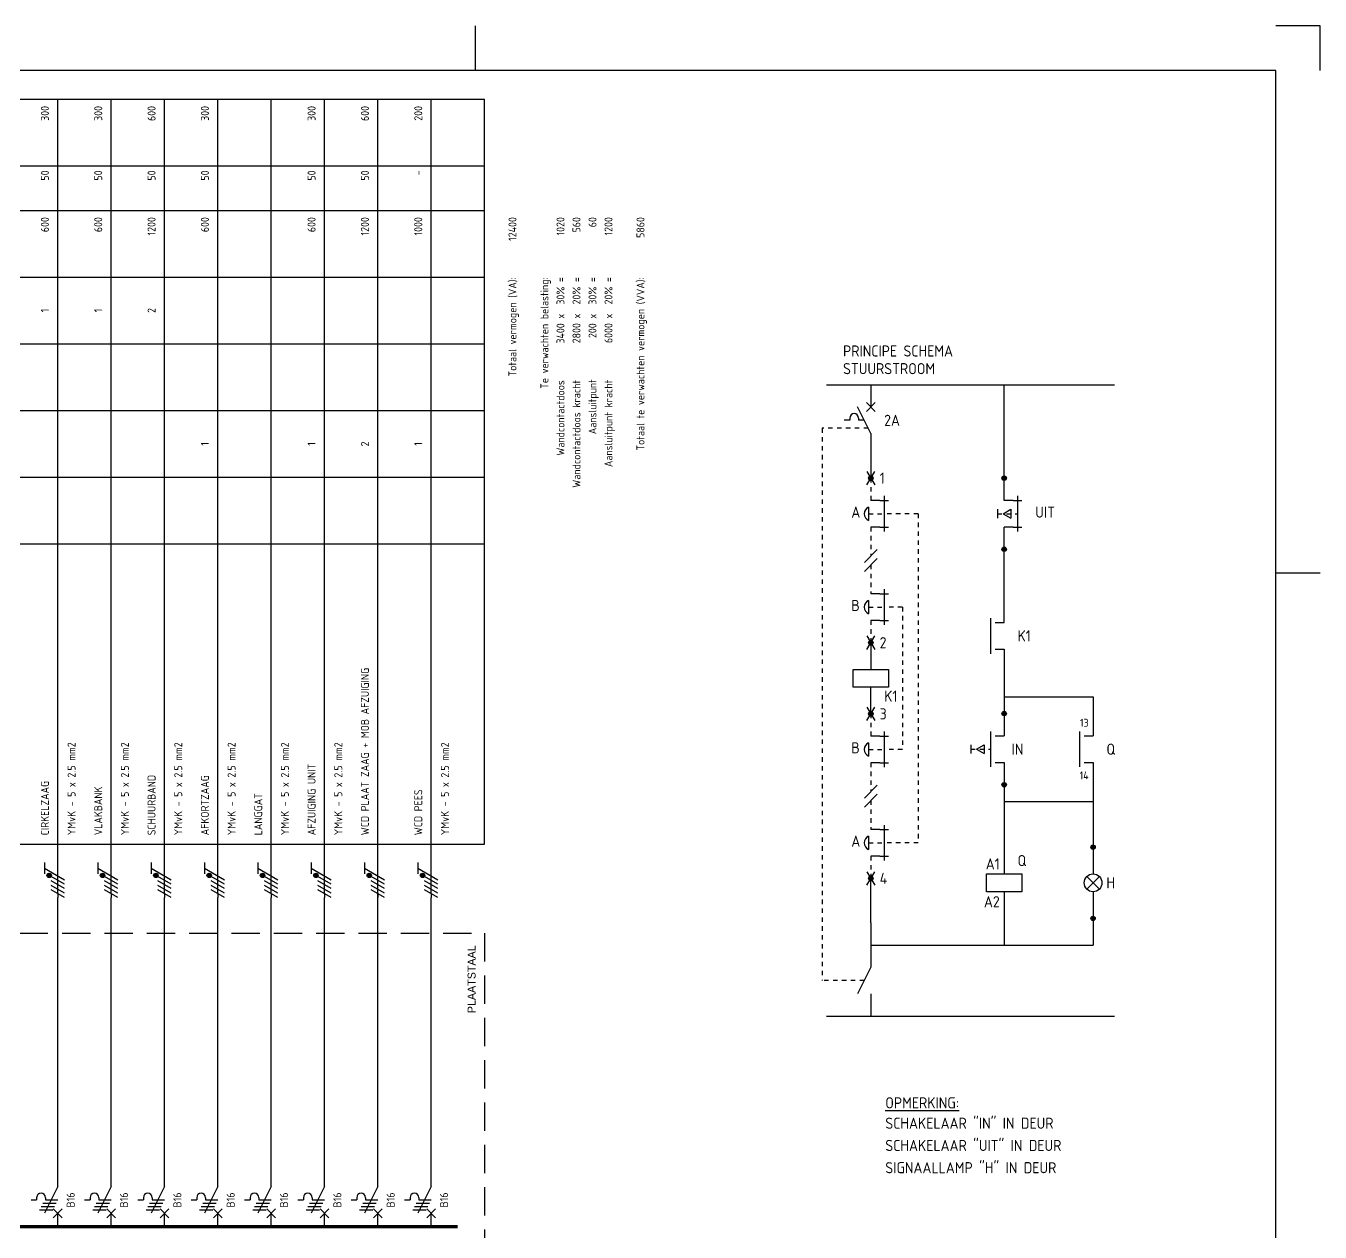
# Model space of a CAD drawing. Header units: millimetres. Extents: x 0 to 594, y 0 to 420.
# Drawn here: x 302.8 to 594, y 148.8 to 420 of the extents above; entities that cross this region are included whole.
import ezdxf
from ezdxf.enums import TextEntityAlignment as Align

# ---------------------------------------------------------------- set-up
doc = ezdxf.new("R2010")
doc.units = ezdxf.units.MM
doc.linetypes.add('HIDDEN', pattern=[9.525, 6.35, -3.175])
doc.linetypes.add('STABI11', pattern=[2, 1, -1])
doc.layers.get('0').update_dxf_attribs({"linetype": 'CONTINUOUS'})
for name, color, linetype in [('00kad018', 1, 'CONTINUOUS'), ('00kad070', 5, 'CONTINUOUS'), ('BL$2----_KADER', 7, 'CONTINUOUS'), ('EL$1----', 3, 'CONTINUOUS'), ('EL$1----__KK6+0', 3, 'CONTINUOUS')]:
    doc.layers.add(name, color=color, linetype=linetype)
doc.styles.add('BURO-018', font='BUROFONT', dxfattribs={"height": 1.8})
doc.styles.add('BURO-025', font='Iso.shx', dxfattribs={"height": 2.5})
doc.styles.add('STABICAD-018', font='ISOCP.SHX', dxfattribs={"height": 1.8})

# ---------------------------------------------------------------- blocks, each defined once
blk = doc.blocks.new('a2-windesheim-hor')
at = {"layer": '00kad018', "color": 1}
for p, q in [((404, 410), (404, 420)), ((594, 420), (584, 420)), ((594, 410), (594, 420)), ((584, 297), (594, 297))]:
    blk.add_line(p, q, dxfattribs=at)
at = {"layer": '00kad070', "color": 5}
for p, q in [((584, 410), (20, 410)), ((584, 10), (584, 410))]:
    blk.add_line(p, q, dxfattribs=at)
blk = doc.blocks.new('070201')
at = {"color": 0, "linetype": 'Continuous'}
blk.add_line((0, -6), (-3, 0), dxfattribs=at)
at = {"color": 0, "linetype": 'Continuous', "style": 'BURO-018'}
blk.add_attdef('E_ASK1', text='', height=1.8, dxfattribs=at).set_placement((-1, 1), align=Align.RIGHT)
at = {"color": 0, "linetype": 'Continuous', "style": 'BURO-018', "flags": 1}
for tag, p in [('E_ID', (0, 0)), ('E_MATCODE', (0, -5))]:
    blk.add_attdef(tag, p, '', height=1.8, dxfattribs=at)
at = {"color": 0, "linetype": 'Continuous', "style": 'BURO-018'}
blk.add_attdef('E_KODE', text='', height=1.8, dxfattribs=at).set_placement((3, -3), align=Align.MIDDLE_LEFT)
blk.add_attdef('E_ASK2', text='', height=1.8, dxfattribs=at).set_placement((-1, -7), align=Align.TOP_RIGHT)
blk = doc.blocks.new('0702A1')
at = {"color": 0, "linetype": 'Continuous'}
for p, q in [((-3, -7), (-3, 1)), ((-2, 0), (0, 0)), ((-2, -6), (0, -6))]:
    blk.add_line(p, q, dxfattribs=at)
at = {"color": 0, "linetype": 'Continuous', "style": 'BURO-018'}
blk.add_attdef('E_ASK1', text='', height=1.8, dxfattribs=at).set_placement((-1, 1), align=Align.RIGHT)
at = {"color": 0, "linetype": 'Continuous', "style": 'BURO-018', "flags": 1}
for tag, p in [('E_ID', (0, 0)), ('E_MATCODE', (0, -5))]:
    blk.add_attdef(tag, p, '', height=1.8, dxfattribs=at)
at = {"color": 0, "linetype": 'Continuous', "style": 'BURO-018'}
blk.add_attdef('E_KODE', text='', height=1.8, dxfattribs=at).set_placement((3, -3), align=Align.MIDDLE_LEFT)
blk.add_attdef('E_ASK2', text='', height=1.8, dxfattribs=at).set_placement((-1, -7), align=Align.TOP_RIGHT)
blk = doc.blocks.new('081001')
at = {"color": 0, "linetype": 'Continuous'}
for p, q in [((-1.41, 1.41), (1.41, -1.41)), ((1.41, 1.41), (-1.41, -1.41))]:
    blk.add_line(p, q, dxfattribs=at)
blk.add_circle((0, 0), 2, dxfattribs=at)
at = {"color": 0, "linetype": 'Continuous', "style": 'BURO-018'}
blk.add_attdef('E_ASK1', text='', height=1.8, dxfattribs=at).set_placement((-1, 4), align=Align.RIGHT)
at = {"color": 0, "linetype": 'Continuous', "style": 'BURO-018', "flags": 1}
for tag, p in [('E_ID', (0, 0)), ('E_MATCODE', (0, -3))]:
    blk.add_attdef(tag, p, '', height=1.8, dxfattribs=at)
at = {"color": 0, "linetype": 'Continuous', "style": 'BURO-018'}
blk.add_attdef('E_KODE', text='', height=1.8, dxfattribs=at).set_placement((3, 0), align=Align.MIDDLE_LEFT)
blk.add_attdef('E_ASK2', text='', height=1.8, dxfattribs=at).set_placement((-1, -4), align=Align.TOP_RIGHT)
blk = doc.blocks.new('021308')
at = {"color": 0, "linetype": 'Continuous'}
blk.add_line((-3.5, 1.5), (-3.5, -1.5), dxfattribs=at)
at = {"color": 0, "linetype": 'STABI11'}
blk.add_line((-3.5, 0), (0, 0), dxfattribs=at)
at = {"color": 0, "linetype": 'Continuous'}
blk.add_arc((-2.875, 0), 1.625, 112.61986, 247.38014, dxfattribs=at)
blk = doc.blocks.new('0302A1')
at = {"color": 0, "linetype": 'Continuous'}
blk.add_line((-0.87, -1.5), (0.87, 1.5), dxfattribs=at)
at = {"color": 0, "const_width": 0.5}
blk.add_lwpolyline([(-0.25, 0, 1), (0.25, 0, 1)], format="xyb", close=True, dxfattribs=at)
at = {"color": 0, "linetype": 'Continuous'}
blk.add_circle((0, 0), 0.5, dxfattribs=at)
at = {"color": 0, "linetype": 'Continuous', "style": 'BURO-018', "flags": 1}
for tag, p in [('E_ID', (0, 0)), ('E_MATCODE', (0, -5))]:
    blk.add_attdef(tag, p, '', height=1.8, dxfattribs=at)
at = {"color": 0, "linetype": 'Continuous', "style": 'BURO-018'}
blk.add_attdef('E_KODE', text='', height=1.8, dxfattribs=at).set_placement((2, 0), align=Align.MIDDLE_LEFT)
blk = doc.blocks.new('0715A1')
at = {"color": 0, "linetype": 'Continuous'}
for p, q in [((-4, -2), (-4, 2)), ((-4, 2), (4, 2)), ((4, 2), (4, -2)), ((4, -2), (-4, -2))]:
    blk.add_line(p, q, dxfattribs=at)
at = {"color": 0, "linetype": 'Continuous', "style": 'BURO-018'}
blk.add_attdef('E_KODE', text='', height=1.8, dxfattribs=at).set_placement((3, 5), align=Align.MIDDLE_LEFT)
blk.add_attdef('E_ASK1', text='', height=1.8, dxfattribs=at).set_placement((-1, 3), align=Align.RIGHT)
at = {"color": 0, "linetype": 'Continuous', "style": 'BURO-018', "flags": 1}
for tag, p in [('E_ID', (0, 0)), ('E_MATCODE', (0, -3))]:
    blk.add_attdef(tag, p, '', height=1.8, dxfattribs=at)
at = {"color": 0, "linetype": 'Continuous', "style": 'BURO-018'}
blk.add_attdef('E_ASK2', text='', height=1.8, dxfattribs=at).set_placement((-1, -3), align=Align.TOP_RIGHT)
blk = doc.blocks.new('030201')
at = {"color": 0, "const_width": 0.5}
blk.add_lwpolyline([(-0.25, 0, 1), (0.25, 0, 1)], format="xyb", close=True, dxfattribs=at)
at = {"color": 0, "linetype": 'Continuous'}
blk.add_circle((0, 0), 0.5, dxfattribs=at)
at = {"color": 0, "linetype": 'Continuous', "style": 'BURO-018', "flags": 1}
for tag, p in [('E_ID', (0, 0)), ('E_MATCODE', (0, -5))]:
    blk.add_attdef(tag, p, '', height=1.8, dxfattribs=at)
at = {"color": 0, "linetype": 'Continuous', "style": 'BURO-018'}
blk.add_attdef('E_KODE', text='', height=1.8, dxfattribs=at).set_placement((2, 0), align=Align.MIDDLE_LEFT)
blk = doc.blocks.new('0213A1')
at = {"color": 0, "linetype": 'Continuous'}
for p, q in [((-4.5, 1), (-4.5, -1)), ((-3.23, 0), (-1.5, 1)), ((-3.23, 0), (-1.5, -1)), ((-1.5, 1), (-1.5, -1))]:
    blk.add_line(p, q, dxfattribs=at)
at = {"color": 0, "linetype": 'STABI11'}
blk.add_line((-4.5, 0), (0, 0), dxfattribs=at)
blk = doc.blocks.new('0713A1')
at = {"color": 0, "linetype": 'Continuous'}
for p, q in [((0, -6), (-3, 0)), ((-1, -1), (1, 1)), ((-1, 1), (1, -1)), ((-4.75, -2.5), (-4.75, -3)), ((-2.75, -2.5), (-2.75, -3)), ((-4.75, -3), (-6, -3)), ((-1.5, -3), (-2.75, -3))]:
    blk.add_line(p, q, dxfattribs=at)
blk.add_arc((-3.75, -2.5), 1, 0, 180, dxfattribs=at)
at = {"color": 0, "linetype": 'Continuous', "style": 'BURO-018'}
blk.add_attdef('E_ASK1', text='', height=1.8, dxfattribs=at).set_placement((-1, 1), align=Align.RIGHT)
at = {"color": 0, "linetype": 'Continuous', "style": 'BURO-018', "flags": 1}
for tag, p in [('E_ID', (0, 0)), ('E_MATCODE', (0, -5))]:
    blk.add_attdef(tag, p, '', height=1.8, dxfattribs=at)
at = {"color": 0, "linetype": 'Continuous', "style": 'BURO-018'}
blk.add_attdef('E_KODE', text='', height=1.8, dxfattribs=at).set_placement((3, -3), align=Align.MIDDLE_LEFT)
blk.add_attdef('E_ASK2', text='', height=1.8, dxfattribs=at).set_placement((-1, -7), align=Align.TOP_RIGHT)
blk = doc.blocks.new('P-N-PE_5')
at = {"color": 0, "linetype": 'Continuous'}
for p, q in [((-3, 7.85), (-3, 5.35)), ((-3, 6.6), (1.5, 4)), ((0, 0.87), (0, 8.28)), ((1.5, 3), (-1.5, 4.73)), ((1.5, 2), (-1.5, 3.73)), ((1.5, 1), (-1.5, 2.73)), ((1.5, 0), (-1.5, 1.73)), ((0, 0.87), (0, 0))]:
    blk.add_line(p, q, dxfattribs=at)
at = {"color": 0, "linetype": 'Continuous', "const_width": 0.5}
blk.add_lwpolyline([(-1.68, 4.98, 1), (-2.18, 4.98, 1)], format="xyb", close=True, dxfattribs=at)
at = {"color": 0, "linetype": 'Continuous'}
blk.add_circle((-1.93, 4.98), 0.5, dxfattribs=at)
blk = doc.blocks.new('B5')
at = {"color": 0, "linetype": 'Continuous'}
for p, q in [((0, 9), (0, 21)), ((0, 9), (-3, 3)), ((-6, 6), (-4.75, 6)), ((-4.75, 6.5), (-4.75, 6)), ((-2.75, 6.5), (-2.75, 6)), ((-2.75, 6), (0, 6)), ((-4.125, 3.75), (-1.125, 3.75)), ((-3.75, 4.5), (-0.75, 4.5)), ((-3.375, 5.25), (-0.375, 5.25)), ((-1, 2), (1, 4)), ((-1, 4), (1, 2)), ((0, 0), (0, 3))]:
    blk.add_line(p, q, dxfattribs=at)
blk.add_arc((-3.75, 6.5), 1, 0, 180, dxfattribs=at)
at = {"color": 1, "style": 'BURO-018'}
blk.add_attdef('FREEFIELD1', (-3, 12), '', height=1.8, rotation=90, dxfattribs=at)
at = {"color": 1, "linetype": 'Continuous', "style": 'BURO-018'}
blk.add_attdef('AUTOMATICFUSE', text='', height=1.8, rotation=90, dxfattribs=at).set_placement((2, 6), align=Align.TOP_CENTER)
blk = doc.blocks.new('m1')
at = {"color": 0, "linetype": 'Continuous'}
blk.add_line((0, 21), (0, 33), dxfattribs=at)
blk = doc.blocks.new('b1s')
at = {"color": 0, "linetype": 'Continuous'}
blk.add_line((0, 33), (0, 54), dxfattribs=at)
blk = doc.blocks.new('m1s')
at = {"color": 0, "linetype": 'Continuous'}
blk.add_line((0, 54), (0, 66), dxfattribs=at)

msp = doc.modelspace()

# ---------------------------------------------------------------- linework, layer by layer
at = {"layer": 'EL$1----'}
for p, q in [((482.92, 339.31), (547.76, 339.31)), ((492.92, 339.31), (492.92, 334.31)), ((522.92, 313.31), (522.92, 339.31)), ((492.92, 328.31), (492.92, 318.31)), ((494.92, 313.31), (496.92, 313.31)), ((524.92, 313.31), (526.92, 313.31)), ((494.92, 307.31), (496.92, 307.31)), ((522.92, 285.83), (522.92, 307.31)), ((524.92, 307.31), (526.92, 307.31)), ((491.46, 299.35), (494.38, 302.27)), ((491.46, 297.35), (494.38, 300.27)), ((494.92, 292.31), (496.92, 292.31)), ((494.92, 286.31), (496.92, 286.31)), ((492.92, 281.31), (492.92, 275.31)), ((522.92, 279.83), (522.92, 260.36)), ((492.92, 265.31), (492.92, 271.31)), ((522.92, 269.1), (542.92, 269.1)), ((542.92, 269.1), (542.92, 260.36)), ((494.92, 260.31), (496.92, 260.31)), ((494.92, 254.31), (496.92, 254.31)), ((522.92, 254.36), (522.92, 229.31)), ((542.92, 254.36), (542.92, 229.31)), ((491.46, 246.35), (494.38, 249.27)), ((491.46, 244.35), (494.38, 247.27)), ((522.92, 245.62), (542.92, 245.62)), ((494.92, 239.31), (496.92, 239.31)), ((494.92, 233.31), (496.92, 233.31)), ((492.92, 218.31), (492.92, 228.31)), ((522.92, 225.31), (522.92, 213.31)), ((542.92, 225.31), (542.92, 213.31)), ((492.92, 218.31), (492.92, 208.31)), ((492.92, 213.31), (542.92, 213.31)), ((492.92, 202.31), (492.92, 197.31)), ((482.92, 197.31), (547.76, 197.31))]:
    msp.add_line(p, q, dxfattribs=at)
at = {"layer": 'EL$1----', "color": 1, "linetype": 'STABI11'}
for p, q in [((482, 329.53), (482, 205.31)), ((492.31, 329.53), (482, 329.53)), ((503.56, 310.31), (495.92, 310.31)), ((503.56, 310.31), (503.56, 236.31)), ((500.02, 289.31), (495.92, 289.31)), ((500.02, 289.31), (500.02, 257.31)), ((500.02, 257.31), (495.92, 257.31)), ((503.56, 236.31), (495.92, 236.31)), ((491.42, 205.31), (482, 205.31))]:
    msp.add_line(p, q, dxfattribs=at)
at = {"layer": 'EL$1----', "linetype": 'STABI11'}
for p, q in [((492.92, 318.31), (492.92, 313.31)), ((492.92, 307.31), (492.92, 300.81)), ((492.92, 298.81), (492.92, 292.31)), ((492.92, 286.31), (492.92, 281.31)), ((492.92, 265.31), (492.92, 260.31)), ((492.92, 254.31), (492.92, 247.81)), ((492.92, 245.81), (492.92, 239.31)), ((492.92, 233.31), (492.92, 228.31))]:
    msp.add_line(p, q, dxfattribs=at)
at = {"layer": 'EL$1----__KK6+0', "color": 1}
for p, q in [((106, 403.5), (406, 403.5)), ((406, 236), (406, 403.5)), ((106, 388.5), (406, 388.5)), ((106, 378.5), (406, 378.5)), ((106, 363.5), (406, 363.5)), ((106, 348.5), (406, 348.5)), ((106, 333.5), (406, 333.5)), ((106, 318.5), (406, 318.5)), ((106, 303.5), (406, 303.5)), ((106, 236), (406, 236))]:
    msp.add_line(p, q, dxfattribs=at)
at = {"layer": 'EL$1----__KK6+0'}
for p, q in [((310, 236), (310, 403.5)), ((322, 236), (322, 403.5)), ((334, 236), (334, 403.5)), ((346, 236), (346, 403.5)), ((358, 236), (358, 403.5)), ((370, 236), (370, 403.5)), ((382, 236), (382, 403.5)), ((394, 236), (394, 403.5)), ((310, 232.28), (310, 236)), ((322, 232.28), (322, 236)), ((334, 232.28), (334, 236)), ((346, 232.28), (346, 236)), ((358, 232.28), (358, 236)), ((370, 232.28), (370, 236)), ((382, 216), (382, 236)), ((394, 232.28), (394, 236)), ((310, 216), (310, 224)), ((322, 216), (322, 224)), ((334, 216), (334, 224)), ((346, 216), (346, 224)), ((358, 216), (358, 224)), ((370, 216), (370, 224)), ((394, 216), (394, 224))]:
    msp.add_line(p, q, dxfattribs=at)
at = {"layer": 'EL$1----__KK6+0', "color": 1, "linetype": 'HIDDEN'}
for p, q in [((130, 216), (406, 216)), ((406, 216), (406, 138))]:
    msp.add_line(p, q, dxfattribs=at)
at = {"layer": 'EL$1----__KK6+0'}
for points in [[(304, 150, 0.7, 0.7, 0), (292, 150, 0.7, 0.7, 0)], [(316, 150, 0.7, 0.7, 0), (304, 150, 0.7, 0.7, 0)], [(328, 150, 0.7, 0.7, 0), (316, 150, 0.7, 0.7, 0)], [(340, 150, 0.7, 0.7, 0), (328, 150, 0.7, 0.7, 0)], [(352, 150, 0.7, 0.7, 0), (340, 150, 0.7, 0.7, 0)], [(364, 150, 0.7, 0.7, 0), (352, 150, 0.7, 0.7, 0)], [(376, 150, 0.7, 0.7, 0), (364, 150, 0.7, 0.7, 0)], [(388, 150, 0.7, 0.7, 0), (376, 150, 0.7, 0.7, 0)], [(400, 150, 0.7, 0.7, 0), (388, 150, 0.7, 0.7, 0)]]:
    msp.add_lwpolyline(points, format="xyseb", dxfattribs=at)

# ---------------------------------------------------------------- block references
at = {"layer": 'BL$2----_KADER'}
msp.add_blockref('a2-windesheim-hor', (0, 0), dxfattribs=at)
at = {"layer": 'EL$1----'}
ref = msp.add_blockref('0713A1', (492.92, 334.31), dxfattribs=at)
ref.add_attrib('E_KODE', '2A', dxfattribs={"layer": '0', "color": 1, "linetype": 'Continuous', "height": 2.5, "style": 'BURO-025'}).set_placement((495.92, 331.31), align=Align.MIDDLE_LEFT)
ref = msp.add_blockref('0302A1', (492.92, 318.31), dxfattribs=dict(at, xscale=-1, rotation=180))
ref.add_attrib('E_KODE', '1', dxfattribs={"layer": '0', "color": 1, "linetype": 'Continuous', "height": 2.5, "style": 'BURO-025'}).set_placement((494.92, 318.31), align=Align.MIDDLE_LEFT)
for name, p in [('0302A1', (492.92, 318.31)), ('030201', (522.92, 318.31)), ('021308', (495.92, 310.31)), ('0213A1', (525.92, 310.31)), ('030201', (522.92, 302.31)), ('021308', (495.92, 289.31)), ('0302A1', (492.92, 265.31)), ('030201', (522.92, 265.36)), ('021308', (495.92, 257.31)), ('0213A1', (519.92, 257.36)), ('030201', (522.92, 249.36)), ('021308', (495.92, 236.31)), ('030201', (542.92, 235.31)), ('030201', (542.92, 219.31))]:
    msp.add_blockref(name, p, dxfattribs=at)
ref = msp.add_blockref('0702A1', (492.92, 307.31), dxfattribs=dict(at, rotation=180))
ref.add_attrib('E_KODE', 'A', dxfattribs={"layer": '0', "color": 1, "linetype": 'Continuous', "height": 2.5, "style": 'BURO-025'}).set_placement((488.53, 310.67), align=Align.MIDDLE_LEFT)
ref = msp.add_blockref('0702A1', (522.92, 307.31), dxfattribs=dict(at, rotation=180))
ref.add_attrib('E_KODE', 'UIT', dxfattribs={"layer": '0', "color": 1, "linetype": 'Continuous', "height": 2.5, "style": 'BURO-025'}).set_placement((529.92, 310.67), align=Align.MIDDLE_LEFT)
ref = msp.add_blockref('0702A1', (492.92, 286.31), dxfattribs=dict(at, rotation=180))
ref.add_attrib('E_KODE', 'B', dxfattribs={"layer": '0', "color": 1, "linetype": 'Continuous', "height": 2.5, "style": 'BURO-025'}).set_placement((488.53, 289.67), align=Align.MIDDLE_LEFT)
ref = msp.add_blockref('0702A1', (522.92, 285.83), dxfattribs=at)
ref.add_attrib('E_KODE', 'K1', dxfattribs={"layer": '0', "color": 1, "linetype": 'Continuous', "height": 2.5, "style": 'BURO-025'}).set_placement((525.92, 282.83), align=Align.MIDDLE_LEFT)
ref = msp.add_blockref('0302A1', (492.92, 281.31), dxfattribs=at)
ref.add_attrib('E_KODE', '2', dxfattribs={"layer": '0', "color": 1, "linetype": 'Continuous', "height": 2.5, "style": 'BURO-025'}).set_placement((494.92, 281.31), align=Align.MIDDLE_LEFT)
at = {"layer": 'EL$1----', "xscale": -1, "rotation": 180}
for name, p in [('0302A1', (492.92, 281.31)), ('0302A1', (492.92, 228.31)), ('070201', (492.92, 202.31))]:
    msp.add_blockref(name, p, dxfattribs=at)
at = {"layer": 'EL$1----'}
ref = msp.add_blockref('0715A1', (492.92, 273.31), dxfattribs=at)
ref.add_attrib('E_KODE', 'K1', dxfattribs={"layer": '0', "color": 1, "linetype": 'Continuous', "height": 2.5, "style": 'BURO-025'}).set_placement((495.92, 269.28), align=Align.MIDDLE_LEFT)
ref = msp.add_blockref('0302A1', (492.92, 265.31), dxfattribs=dict(at, xscale=-1, rotation=180))
ref.add_attrib('E_KODE', '3', dxfattribs={"layer": '0', "color": 1, "linetype": 'Continuous', "height": 2.5, "style": 'BURO-025'}).set_placement((494.92, 265.31), align=Align.MIDDLE_LEFT)
ref = msp.add_blockref('0702A1', (542.92, 260.36), dxfattribs=at)
ref.add_attrib('E_KODE', 'Q', dxfattribs={"layer": '0', "color": 1, "linetype": 'Continuous', "height": 2.5, "style": 'BURO-025'}).set_placement((545.92, 257.36), align=Align.MIDDLE_LEFT)
ref.add_attrib('E_ASK1', '13', dxfattribs={"layer": '0', "color": 1, "linetype": 'Continuous', "height": 1.8, "style": 'BURO-025'}).set_placement((541.92, 262.39), align=Align.RIGHT)
ref.add_attrib('E_ASK2', '14', dxfattribs={"layer": '0', "color": 1, "linetype": 'Continuous', "height": 1.8, "style": 'BURO-025'}).set_placement((541.92, 252.35), align=Align.TOP_RIGHT)
ref = msp.add_blockref('0702A1', (492.92, 254.31), dxfattribs=dict(at, rotation=180))
ref.add_attrib('E_KODE', 'B', dxfattribs={"layer": '0', "color": 1, "linetype": 'Continuous', "height": 2.5, "style": 'BURO-025'}).set_placement((488.53, 257.67), align=Align.MIDDLE_LEFT)
ref = msp.add_blockref('0702A1', (522.92, 260.36), dxfattribs=at)
ref.add_attrib('E_KODE', 'IN', dxfattribs={"layer": '0', "color": 1, "linetype": 'Continuous', "height": 2.5, "style": 'BURO-025'}).set_placement((524.58, 257.36), align=Align.MIDDLE_LEFT)
ref = msp.add_blockref('0702A1', (492.92, 233.31), dxfattribs=dict(at, rotation=180))
ref.add_attrib('E_KODE', 'A', dxfattribs={"layer": '0', "color": 1, "linetype": 'Continuous', "height": 2.5, "style": 'BURO-025'}).set_placement((488.53, 236.67), align=Align.MIDDLE_LEFT)
ref = msp.add_blockref('0715A1', (522.92, 227.31), dxfattribs=at)
ref.add_attrib('E_KODE', 'Q', dxfattribs={"layer": '0', "color": 1, "linetype": 'Continuous', "height": 2.5, "style": 'BURO-025'}).set_placement((525.92, 232.31), align=Align.MIDDLE_LEFT)
ref.add_attrib('E_ASK1', 'A1', dxfattribs={"layer": '0', "color": 1, "linetype": 'Continuous', "height": 2.5, "style": 'BURO-025'}).set_placement((521.92, 230.31), align=Align.RIGHT)
ref.add_attrib('E_ASK2', 'A2', dxfattribs={"layer": '0', "color": 1, "linetype": 'Continuous', "height": 2.5, "style": 'BURO-025'}).set_placement((521.92, 224.31), align=Align.TOP_RIGHT)
ref = msp.add_blockref('0302A1', (492.92, 228.31), dxfattribs=at)
ref.add_attrib('E_KODE', '4', dxfattribs={"layer": '0', "color": 1, "linetype": 'Continuous', "height": 2.5, "style": 'BURO-025'}).set_placement((494.92, 228.31), align=Align.MIDDLE_LEFT)
ref = msp.add_blockref('081001', (542.92, 227.31), dxfattribs=at)
ref.add_attrib('E_KODE', 'H', dxfattribs={"color": 1, "linetype": 'Continuous', "height": 2.5, "style": 'BURO-025'}).set_placement((545.92, 227.31), align=Align.MIDDLE_LEFT)
at = {"layer": 'EL$1----__KK6+0'}
for name, p in [('P-N-PE_5', (310, 224)), ('P-N-PE_5', (322, 224)), ('P-N-PE_5', (334, 224)), ('P-N-PE_5', (346, 224)), ('P-N-PE_5', (358, 224)), ('P-N-PE_5', (370, 224)), ('P-N-PE_5', (382, 224)), ('P-N-PE_5', (394, 224)), ('m1s', (310, 150)), ('m1s', (322, 150)), ('m1s', (334, 150)), ('m1s', (346, 150)), ('m1s', (358, 150)), ('m1s', (370, 150)), ('m1s', (382, 150)), ('m1s', (394, 150)), ('b1s', (310, 150)), ('b1s', (322, 150)), ('b1s', (334, 150)), ('b1s', (346, 150)), ('b1s', (358, 150)), ('b1s', (370, 150)), ('b1s', (382, 150)), ('b1s', (394, 150)), ('m1', (310, 150)), ('m1', (322, 150)), ('m1', (334, 150)), ('m1', (346, 150)), ('m1', (358, 150)), ('m1', (370, 150)), ('m1', (382, 150)), ('m1', (394, 150))]:
    msp.add_blockref(name, p, dxfattribs=at)
ref = msp.add_blockref('B5', (310, 150), dxfattribs=at)
ref.add_attrib('AUTOMATICFUSE', 'B16', dxfattribs={"layer": 'EL$1----', "color": 1, "height": 1.8, "rotation": 90, "style": 'STABICAD-018'}).set_placement((312, 156), align=Align.TOP_CENTER)
ref = msp.add_blockref('B5', (322, 150), dxfattribs=at)
ref.add_attrib('AUTOMATICFUSE', 'B16', dxfattribs={"layer": 'EL$1----', "color": 1, "height": 1.8, "rotation": 90, "style": 'STABICAD-018'}).set_placement((324, 156), align=Align.TOP_CENTER)
ref = msp.add_blockref('B5', (334, 150), dxfattribs=at)
ref.add_attrib('AUTOMATICFUSE', 'B16', dxfattribs={"layer": 'EL$1----', "color": 1, "height": 1.8, "rotation": 90, "style": 'STABICAD-018'}).set_placement((336, 156), align=Align.TOP_CENTER)
ref = msp.add_blockref('B5', (346, 150), dxfattribs=at)
ref.add_attrib('AUTOMATICFUSE', 'B16', dxfattribs={"layer": 'EL$1----', "color": 1, "height": 1.8, "rotation": 90, "style": 'STABICAD-018'}).set_placement((348, 156), align=Align.TOP_CENTER)
ref = msp.add_blockref('B5', (358, 150), dxfattribs=at)
ref.add_attrib('AUTOMATICFUSE', 'B16', dxfattribs={"layer": 'EL$1----', "color": 1, "height": 1.8, "rotation": 90, "style": 'STABICAD-018'}).set_placement((360, 156), align=Align.TOP_CENTER)
ref = msp.add_blockref('B5', (370, 150), dxfattribs=at)
ref.add_attrib('AUTOMATICFUSE', 'B16', dxfattribs={"layer": 'EL$1----', "color": 1, "height": 1.8, "rotation": 90, "style": 'STABICAD-018'}).set_placement((372, 156), align=Align.TOP_CENTER)
ref = msp.add_blockref('B5', (382, 150), dxfattribs=at)
ref.add_attrib('AUTOMATICFUSE', 'B16', dxfattribs={"layer": 'EL$1----', "color": 1, "height": 1.8, "rotation": 90, "style": 'STABICAD-018'}).set_placement((384, 156), align=Align.TOP_CENTER)
ref = msp.add_blockref('B5', (394, 150), dxfattribs=at)
ref.add_attrib('AUTOMATICFUSE', 'B16', dxfattribs={"layer": 'EL$1----', "color": 1, "height": 1.8, "rotation": 90, "style": 'STABICAD-018'}).set_placement((396, 156), align=Align.TOP_CENTER)

# ---------------------------------------------------------------- texts
at = {"layer": 'EL$1----', "color": 1, "style": 'BURO-025'}
for s, p in [('PRINCIPE SCHEMA', (486.67, 345.65)), ('STUURSTROOM', (486.67, 341.68)), ('%%UOPMERKING:', (496.18, 176.59)), ('SCHAKELAAR "IN" IN DEUR', (496.18, 172)), ('SCHAKELAAR "UIT" IN DEUR', (496.18, 167)), ('SIGNAALLAMP "H" IN DEUR', (496.18, 162))]:
    msp.add_text(s, height=2.5, dxfattribs=at).set_placement(p)
at = {"layer": 'EL$1----', "color": 1, "style": 'BURO-018'}
msp.add_text('PLAATSTAAL', height=1.8, rotation=90, dxfattribs=at).set_placement((404, 198))
at = {"layer": 'EL$1----__KK6+0', "color": 1, "style": 'STABICAD-018'}
for s, p in [('300', (308, 402)), ('300', (320, 402)), ('600', (332, 402)), ('300', (344, 402)), ('300', (368, 402)), ('600', (380, 402)), ('200', (392, 402)), ('50', (308, 387.5)), ('50', (320, 387.5)), ('50', (332, 387.5)), ('50', (344, 387.5)), ('50', (368, 387.5)), ('50', (380, 387.5)), ('-', (392, 387.5)), ('600', (308, 377)), ('600', (320, 377)), ('1200', (332, 377)), ('600', (344, 377)), ('600', (368, 377)), ('1200', (380, 377)), ('1000', (392, 377)), ('12400', (413.2, 377)), ('1020', (424, 377)), ('560', (427.6, 377)), ('60', (431.2, 377)), ('1200', (434.8, 377)), ('5860', (442, 377)), ('Totaal vermogen (VA):', (413.2, 363.5)), ('Te verwachten belasting:', (420.4, 363.5)), ('Wandcontactdoos        3400 x  30% =', (424, 363.5)), ('Wandcontactdoos kracht        2800 x  20% =', (427.6, 363.5)), ('Aansluitpunt         200 x  30% =', (431.2, 363.5)), ('Aansluitpunt kracht        6000 x  20% =', (434.8, 363.5)), ('Totaal te verwachten vermogen (VVA):', (442, 363.5))]:
    msp.add_text(s, height=1.8, rotation=90, dxfattribs=at).set_placement(p, align=Align.RIGHT)
for s, p in [('1', (308, 356)), ('1', (320, 356)), ('2', (332, 356)), ('1', (344, 326)), ('1', (368, 326)), ('2', (380, 326)), ('1', (392, 326))]:
    msp.add_text(s, height=1.8, rotation=90, dxfattribs=at).set_placement(p, align=Align.CENTER)
for s, p in [('WCD PLAAT ZAAG + MOB AFZUIGING', (380, 238)), ('YMvK - 5 x 2.5 mm2', (314, 238)), ('YMvK - 5 x 2.5 mm2', (326, 238)), ('YMvK - 5 x 2.5 mm2', (338, 238)), ('YMvK - 5 x 2.5 mm2', (350, 238)), ('YMvK - 5 x 2.5 mm2', (362, 238)), ('YMvK - 5 x 2.5 mm2', (374, 238)), ('YMvK - 5 x 2.5 mm2', (398, 238)), ('AFZUIGING UNIT', (368, 238)), ('SCHUURBAND', (332, 238)), ('AFKORTZAAG', (344, 238)), ('CIRKELZAAG', (308, 238)), ('VLAKBANK', (320, 238)), ('WCD PEES', (392, 238)), ('LANGGAT', (356, 238))]:
    msp.add_text(s, height=1.8, rotation=90, dxfattribs=at).set_placement(p)

doc.saveas('drawing.dxf')
